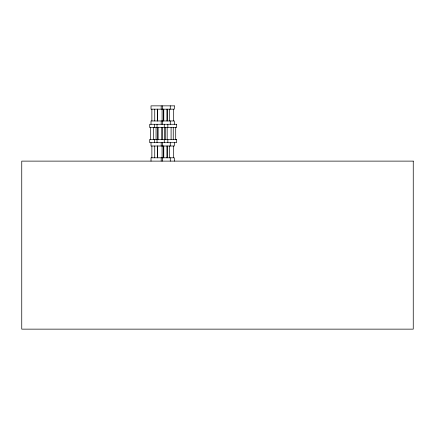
<?xml version="1.0" encoding="UTF-8"?>
<svg xmlns="http://www.w3.org/2000/svg" width="435" height="435" viewBox="0 0 435 435"><rect width="100%" height="100%" fill="white"/><g stroke="black" fill="none" stroke-linecap="round" stroke-linejoin="round"><path stroke-width="0.65" d="M175.707 127.591L175.707 139.379M174.321 124.274L174.321 120.957L151.016 120.957L151.016 124.274M174.321 142.696L174.321 146.013L151.016 146.013L151.016 142.696M174.321 161.119L174.321 157.802L151.016 157.802L151.016 161.119M173.679 109.169L173.679 120.957M173.679 146.013L173.679 157.802M173.255 127.591L173.255 139.379M171.091 127.591L171.091 139.379M170.27 105.857L170.27 109.169M170.27 120.957L170.27 124.274M170.27 142.696L170.27 146.013M170.27 157.802L170.27 161.119M169.628 109.169L169.628 120.957M169.628 146.013L169.628 157.802M167.839 124.274L167.839 127.591M167.839 139.379L167.839 142.696M167.486 109.169L167.486 120.957M167.486 146.013L167.486 157.802M167.17 127.591L167.17 139.379M166.926 109.169L166.926 120.957M166.926 146.013L166.926 157.802M165.039 127.591L165.039 139.379M164.936 127.591L164.936 139.379M164.261 124.274L164.261 127.591M164.261 139.379L164.261 142.696M163.772 109.169L163.772 120.957M163.772 146.013L163.772 157.802M163.495 109.169L163.495 120.957M163.495 146.013L163.495 157.802M162.657 105.857L162.657 109.169M162.657 120.957L162.657 124.274M162.657 142.696L162.657 146.013M162.657 157.802L162.657 161.119M162.581 127.591L162.581 139.379M162.097 109.169L162.097 120.957M162.097 146.013L162.097 157.802M161.733 127.591L161.733 139.379M161.189 105.857L161.189 109.169M161.189 120.957L161.189 124.274M161.189 142.696L161.189 146.013M161.189 157.802L161.189 161.119M157.997 127.591L157.997 139.379M157.802 127.591L157.802 139.379M157.519 109.169L157.519 120.957M157.519 146.013L157.519 157.802M157.416 109.169L157.416 120.957M157.416 146.013L157.416 157.802M157.04 124.274L157.04 127.591M157.04 139.379L157.04 142.696M156.056 127.591L156.056 139.379M154.735 109.169L154.735 120.957M154.735 146.013L154.735 157.802M154.36 124.274L154.36 127.591M154.36 139.379L154.36 142.696M153.49 127.591L153.49 139.379M151.875 109.169L151.875 120.957M151.875 146.013L151.875 157.802M150.586 127.591L150.586 139.379M174.321 105.857L151.016 105.857L151.016 109.169L174.321 109.169L174.321 105.857M176.55 124.274L149.716 124.274L149.716 127.591L176.55 127.591L176.55 124.274M176.55 139.379L149.716 139.379L149.716 142.696L176.55 142.696L176.55 139.379M413.25 161.119L21.75 161.119L21.75 329.143L413.25 329.143L413.25 161.119"/></g></svg>
